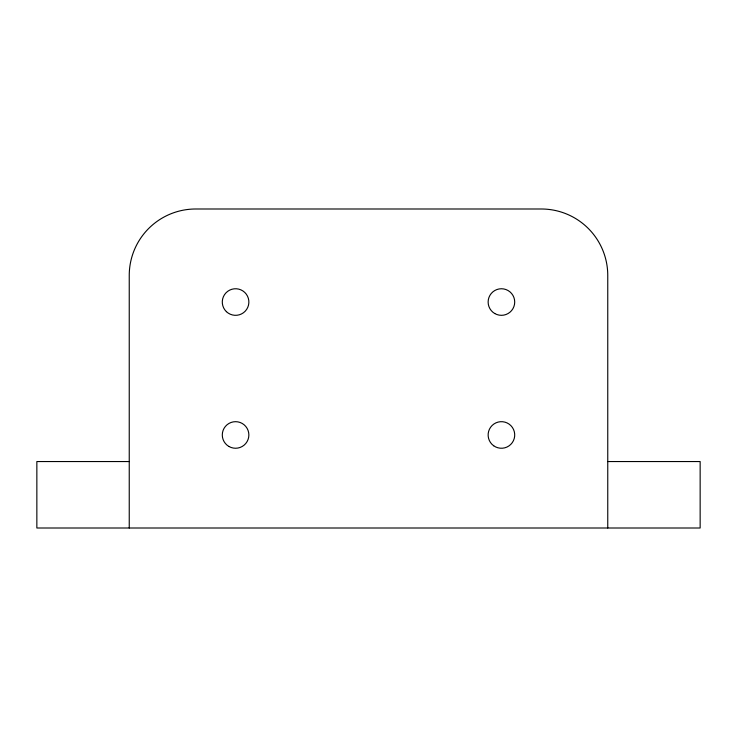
<?xml version="1.0" encoding="UTF-8"?>
<svg xmlns="http://www.w3.org/2000/svg" width="737" height="737" viewBox="0 0 737 737"><rect width="100%" height="100%" fill="white"/><g stroke="black" fill="none" stroke-linecap="round" stroke-linejoin="round"><path stroke-width="1.11" d="M129.325 461.546L36.85 461.546L36.85 528.005L700.15 528.005L700.15 461.546L607.675 461.546M607.758 528.005L607.758 275.454A66.459 66.459 0 0 0 541.299 208.995L195.701 208.995A66.459 66.459 0 0 0 129.242 275.454L129.242 528.005M228.931 446.475A13.294 13.294 0 0 0 248.866 434.959A13.294 13.294 0 0 0 228.931 423.453A13.294 13.294 0 0 0 228.931 446.475M494.776 313.547A13.294 13.294 0 0 0 514.712 302.041A13.294 13.294 0 0 0 494.776 290.525A13.294 13.294 0 0 0 494.776 313.547M493.689 445.774A13.294 13.294 0 0 0 514.656 436.249A13.294 13.294 0 0 0 495.918 422.863A13.294 13.294 0 0 0 493.689 445.774M226.406 311.659A13.294 13.294 0 0 0 248.498 305.173A13.294 13.294 0 0 0 231.833 289.282A13.294 13.294 0 0 0 226.406 311.659"/></g></svg>
